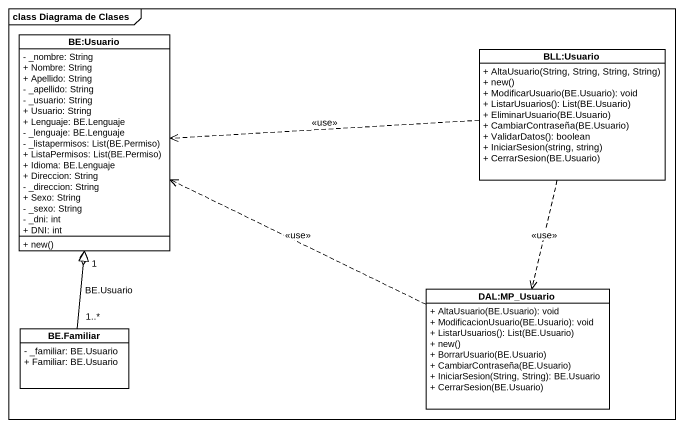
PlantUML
@startuml
mainframe class Diagrama de Clases
hide circle
hide empty members
skinparam classAttributeIconSize 0
class "BE:Usuario" as BE_Usuario {
  - _nombre: String
  + Nombre: String
  + Apellido: String
  - _apellido: String
  - _usuario: String
  + Usuario: String
  + Lenguaje: BE.Lenguaje
  - _lenguaje: BE.Lenguaje
  {field} - _listapermisos: List(BE.Permiso)
  {field} + ListaPermisos: List(BE.Permiso)
  + Idioma: BE.Lenguaje
  + Direccion: String
  - _direccion: String
  + Sexo: String
  - _sexo: String
  - _dni: int
  + DNI: int
  + new()
}
class "BLL:Usuario" as BLL_Usuario {
  + AltaUsuario(String, String, String, String)
  + new()
  + ModificarUsuario(BE.Usuario): void
  + ListarUsuarios(): List(BE.Usuario)
  + EliminarUsuario(BE.Usuario)
  + CambiarContraseña(BE.Usuario)
  + ValidarDatos(): boolean
  + IniciarSesion(string, string)
  + CerrarSesion(BE.Usuario)
}
class "DAL:MP_Usuario" as DAL_MP_Usuario {
  + AltaUsuario(BE.Usuario): void
  + ModificacionUsuario(BE.Usuario): void
  + ListarUsuarios(): List(BE.Usuario)
  + new()
  + BorrarUsuario(BE.Usuario)
  + CambiarContraseña(BE.Usuario)
  + IniciarSesion(String, String): BE.Usuario
  + CerrarSesion(BE.Usuario)
}
class "BE.Familiar" as BE_Familiar {
  - _familiar: BE.Usuario
  + Familiar: BE.Usuario
}
BLL_Usuario .left.> BE_Usuario : <<use>>
BLL_Usuario ..> DAL_MP_Usuario : <<use>>
DAL_MP_Usuario .left.> BE_Usuario : <<use>>
BE_Familiar "1..*" -up-o "1" BE_Usuario : BE.Usuario
BE_Familiar -up-|> BE_Usuario
@enduml
